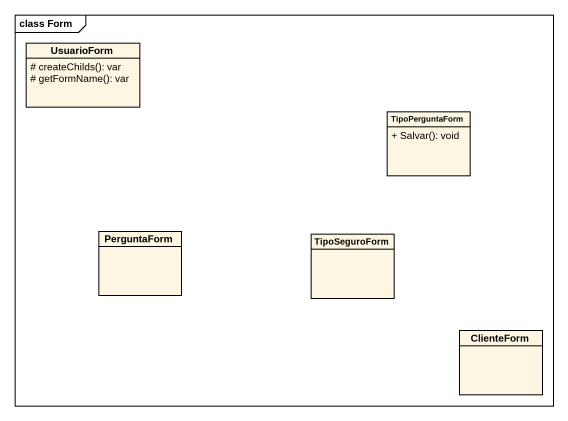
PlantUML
@startuml
mainframe class Form
hide circle
hide empty members
skinparam classAttributeIconSize 0
class UsuarioForm {
  # createChilds(): var
  # getFormName(): var
}
class TipoPerguntaForm {
  + Salvar(): void
}
class PerguntaForm
class TipoSeguroForm
class ClienteForm
@enduml
